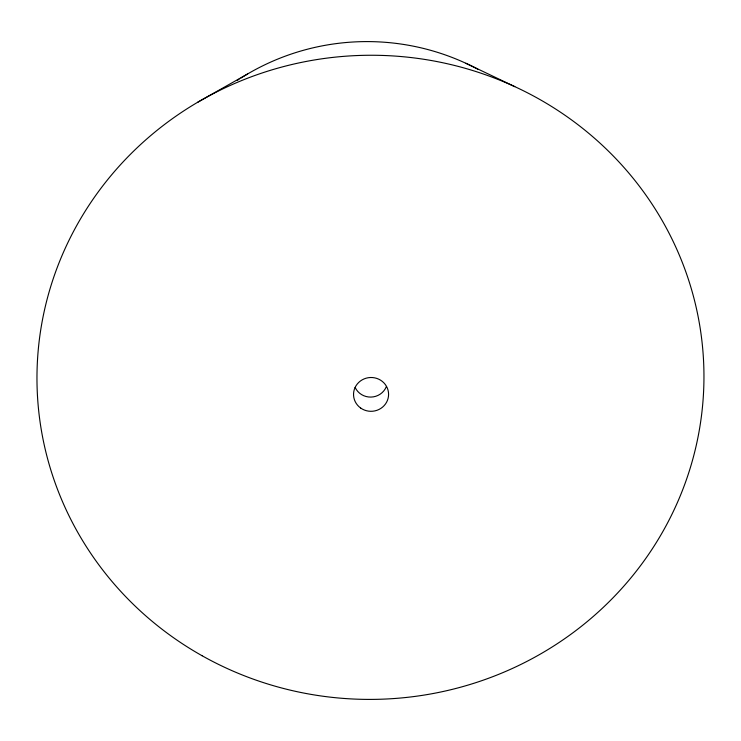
<?xml version="1.0" encoding="UTF-8"?>
<svg xmlns="http://www.w3.org/2000/svg" width="741" height="741" viewBox="0 0 741 741"><rect width="100%" height="100%" fill="white"/><g stroke="black" fill="none" stroke-linecap="round" stroke-linejoin="round"><path stroke-width="1.11" d="M197.764 102.212L247.587 73.98M465.83 63.254L514.81 86.651M386.32 386.682A16.904 16.339 -2 0 1 370.945 397.083A16.904 16.339 -2 0 1 355.124 387.404M237.259 80.408A232.841 228.978 -2 0 1 239.111 79.194M240.973 78.009A232.841 228.978 -2 0 1 477.732 69.163M360.645 408.022A17.525 16.904 -2 0 0 388.479 396.25A17.525 16.904 -2 0 0 364.044 378.929A17.525 16.904 -2 0 0 360.645 408.022M202.108 655.748A333.506 322.057 -2 0 0 703.95 378.336A333.506 322.057 -2 0 0 205.322 97.905A333.506 322.057 -2 0 0 202.108 655.748"/></g></svg>
